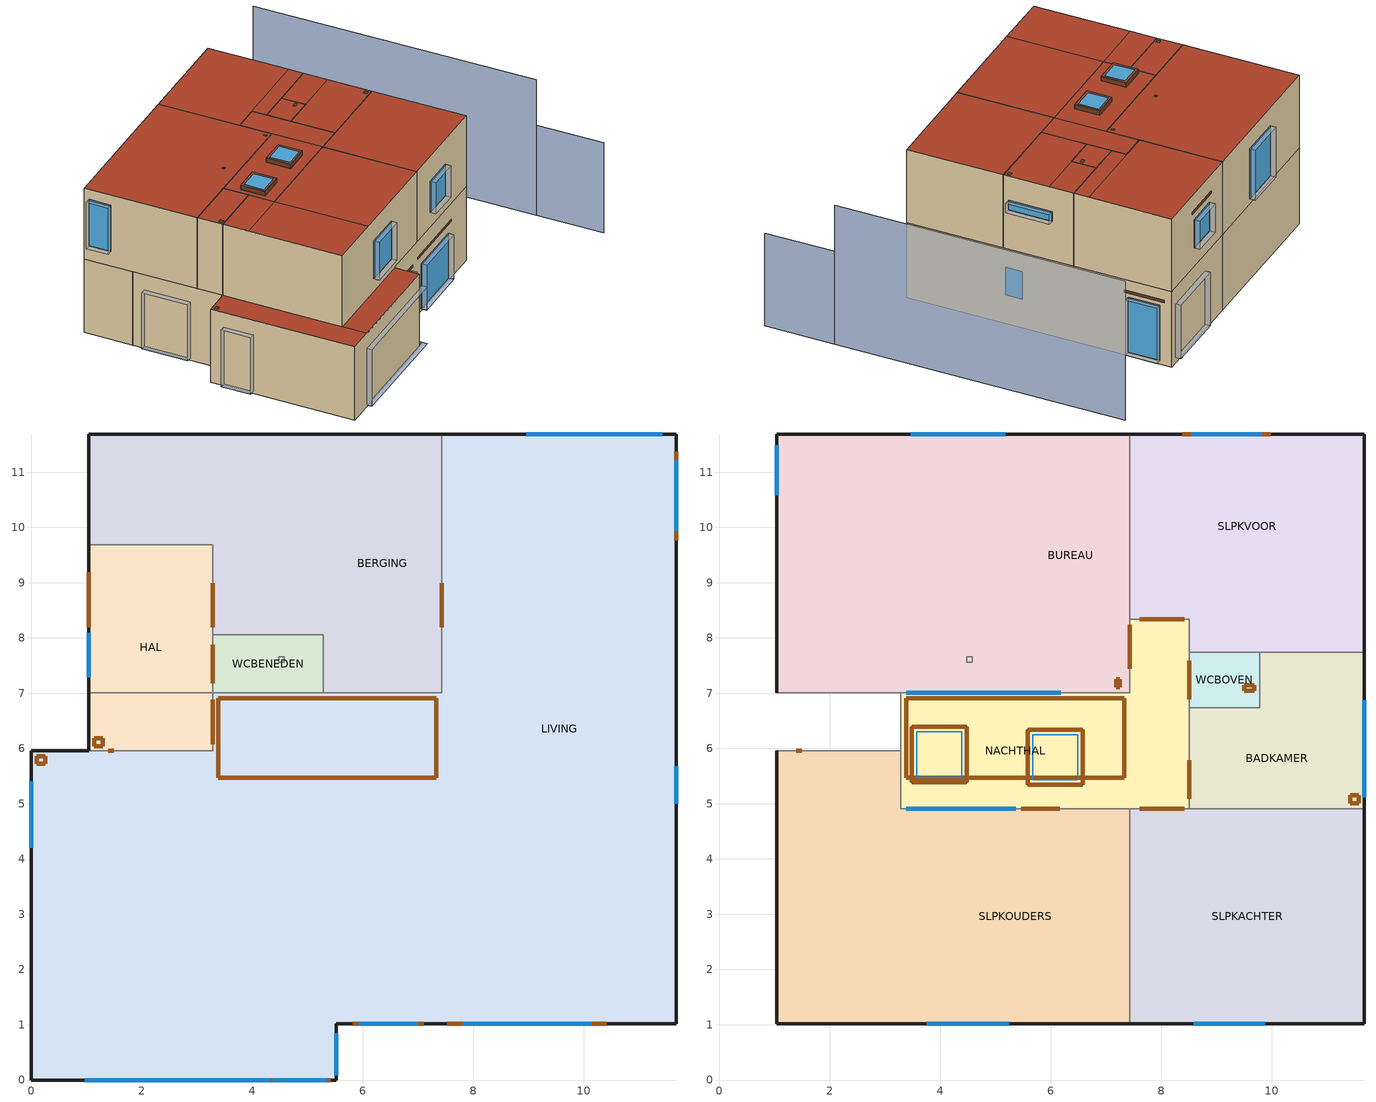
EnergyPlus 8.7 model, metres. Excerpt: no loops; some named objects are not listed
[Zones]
BERGING
 floor ground (GF): 5.28,9.69 5.28,8.06 3.28,8.06 3.28,9.69 z0; 5.28,11.69 5.28,9.69 1.04,9.69 1.04,11.69 z0; 7.43,11.69 7.43,7.01 5.28,7.01 5.28,11.69 z0
 wall outside (houten_voorgevel): 1.04,11.69 1.04,9.69 z0:3.25
 wall othersideconditionsmodel (houten_voorgevel): 7.43,11.69 1.04,11.69 z0:3.25
 wall to HAL (IW): 1.04,9.69 3.28,9.69 3.28,8.06 z0:3.25
 wall to WCBENEDEN (IW): 3.28,8.06 5.28,8.06 5.28,7.01 z0:3.25
 wall to LIVING (IW): 5.28,7.01 7.43,7.01 7.43,11.69 z0:3.25
 door inside (DR): 3.28,8.99 3.28,8.19 / 7.43,8.19 7.43,8.99 z0.05:2.17
HAL
 floor ground (GF): 3.28,9.69 3.28,5.96 1.04,5.96 1.04,9.69 z0
 wall outside (Crepigevel): 1.04,7.01 1.04,5.96 z3.25:6.4
 wall othersideconditionsmodel (houten_voorgevel): 1.04,9.69 1.04,5.96 z0:3.25
 wall to WCBENEDEN (IW): 3.28,7.01 3.28,8.06 z0:3.25
 wall to LIVING (IW): 1.04,5.96 3.28,5.96 3.28,7.01 z0:3.25
 wall to BUREAU (IW): 3.28,7.01 1.04,7.01 z3.25:6.4
 wall to NACHTHAL (IW): 3.28,5.96 3.28,7.01 z3.25:6.4
 wall to SLPKOUDERS (IW): 1.04,5.96 3.28,5.96 z3.25:6.4
 window inside (Cylite Dubbel): 1.04,8.09 1.04,7.29 z0.1:2.38
 door inside (DR): 3.28,7.18 3.28,7.88 / 3.28,6.08 3.28,6.88 z0.05:2.17; 1.04,9.19 1.04,8.19 z0.1:2.6; 1.39,5.96 1.49,5.96 z5.84:5.94
 door (plat_dak_bestaand): 1.14,6.18 1.14,6.04 1.29,6.04 1.29,6.18 z6.4
 roof outside (plat_dak_bestaand): 1.04,7.01 1.04,5.96 3.28,5.96 3.28,7.01 z6.4
WCBENEDEN
 floor ground (GF): 5.28,8.06 5.28,7.01 3.28,7.01 3.28,8.06 z0
 wall to LIVING (IW): 3.28,7.01 5.28,7.01 z0:3.25
 wall to BUREAU (IW): 4.48,7.56 4.58,7.56 4.58,7.66 4.48,7.66 4.48,7.56 z3.25:6.4
 roof outside (plat_dak_bestaand): 4.48,7.66 4.48,7.56 4.58,7.56 4.58,7.66 z6.4
LIVING
 floor ground (GF): 3.28,5.96 3.28,0 0,0 0,5.96 z0; 5.52,1.02 5.52,0 3.28,0 3.28,1.02 z0; 7.43,7.01 7.43,1.02 3.28,1.02 3.28,7.01 z0; 11.67,11.69 11.67,1.02 7.43,1.02 7.43,11.69 z0
 wall outside (Crepigevel): 5.52,1.02 11.67,1.02 11.67,11.69 z0:3.25
 wall othersideconditionsmodel (houten_uitbreiding): 1.04,5.96 0,5.96 0,0 5.52,0 5.52,1.02 z0:3.25
 wall othersideconditionsmodel (houten_voorgevel): 11.67,11.69 7.43,11.69 z0:3.25
 window (Cylite Dubbel): 11.67,9.94 11.67,11.21 z0.16:2.54; 11.67,5 11.67,5.68 z1.26:2.44; 7.81,1.02 10.13,1.02 z0.1:2.09; 5.93,1.02 6.99,1.02 z1.13:2.25
 window inside (Cylite Dubbel): 11.41,11.69 8.96,11.69 z0.28:2.58; 5.52,0.09 5.52,0.85 / 0,5.41 0,4.2 z0.1:2.61; 0.97,0 4.32,0 z0.1:2.56; 4.37,0 5.35,0 z0.1:1.98; 4.37,0 5.35,0 z2.23:2.5
 door inside (houten_uitbreiding): 4.47,0 5.42,0 / 3.47,0 4.42,0 z2.9:3
 door (Crepigevel): 5.82,1.02 7.1,1.02 z2.35:2.45; 7.53,1.02 10.41,1.02 z2.45:2.55; 11.67,9.77 11.67,11.37 z2.7:2.8
 door inside (DR): 3.38,6.91 3.38,5.47 7.33,5.47 7.33,6.91 z3.25
 door (plat_dak_nieuw_uitbreiding): 0.1,5.86 0.1,5.72 0.25,5.72 0.25,5.86 z3.25
 roof outside (plat_dak_nieuw_uitbreiding): 0,5.96 0,0 1.04,0 1.04,5.96 z3.25; 1.04,1.02 1.04,0 5.52,0 5.52,1.02 z3.25
BUREAU
 floor to HAL (IF): 3.28,9.69 3.28,7.01 1.04,7.01 1.04,9.69 z3.25
 floor to BERGING (IF): 5.28,11.69 5.28,9.69 1.04,9.69 1.04,11.69 z3.25; 5.28,9.69 5.28,8.06 3.28,8.06 3.28,9.69 z3.25; 7.43,11.69 7.43,7.29 5.28,7.29 5.28,11.69 z3.25; 7.43,7.29 7.43,7.01 5.28,7.01 5.28,7.29 z3.25
 floor to WCBENEDEN (IF): 5.28,8.06 5.28,7.01 3.68,7.01 3.68,8.06 z3.25; 3.68,8.06 3.68,7.01 3.28,7.01 3.28,8.06 z3.25
 wall outside (Crepigevel): 7.43,11.69 1.04,11.69 1.04,7.01 z3.25:6.4
 wall to NACHTHAL (IW): 3.28,7.01 7.43,7.01 7.43,8.34 z3.25:6.4
 wall to SLPKVOOR (IW): 7.43,8.34 7.43,11.69 z3.25:6.4
 window (Cylite Dubbel): 1.04,11.48 1.04,10.59 z3.9:5.96; 5.17,11.69 3.46,11.69 z3.48:5.63
 window inside (GLA): 3.38,7.01 6.18,7.01 z3.3:5.42
 door inside (DR): 7.43,7.44 7.43,8.24 z3.3:5.42
 door (plat_dak_bestaand): 7.18,7.25 7.18,7.11 7.25,7.11 7.25,7.25 z6.4
 roof outside (plat_dak_bestaand): 1.04,11.69 1.04,7.01 7.43,7.01 7.43,11.69 z6.4
SLPKVOOR
 floor to LIVING (IF): 11.67,8.34 11.67,7.74 8.5,7.74 8.5,8.34 z3.25; 11.67,11.69 11.67,8.34 7.43,8.34 7.43,11.69 z3.25
 wall outside (Crepigevel): 11.67,7.74 11.67,11.69 7.43,11.69 z3.25:6.4
 wall to BADKAMER (IW): 9.78,7.74 11.67,7.74 z3.25:6.4
 wall to WCBOVEN (IW): 8.5,7.74 9.78,7.74 z3.25:6.4
 wall to NACHTHAL (IW): 7.43,8.34 8.5,8.34 8.5,7.74 z3.25:6.4
 window (Cylite Dubbel): 9.82,11.69 8.54,11.69 z4.07:5.29
 door inside (DR): 7.61,8.34 8.41,8.34 z3.3:5.42
 door (Crepigevel): 9.98,11.69 8.38,11.69 z5.6:5.7
 roof outside (plat_dak_nieuw): 8.5,8.34 8.5,7.74 11.67,7.74 11.67,8.34 z6.4
 roof outside (plat_dak_bestaand): 7.43,11.69 7.43,8.34 11.67,8.34 11.67,11.69 z6.4
NACHTHAL
 floor to LIVING (IF): 7.43,7.01 7.43,4.91 3.28,4.91 3.28,7.01 z3.25; 8.5,8.34 8.5,4.91 7.43,4.91 7.43,8.34 z3.25
 wall outside (plat_dak_nieuw): 4.48,6.39 3.48,6.39 3.48,5.39 4.48,5.39 4.48,6.39 / 5.58,5.34 6.58,5.34 6.58,6.34 5.58,6.34 5.58,5.34 z6.4:6.6
 wall to SLPKOUDERS (IW): 3.28,5.96 3.28,4.91 7.43,4.91 z3.25:6.4
 wall to WCBOVEN (IW): 8.5,6.74 8.5,7.74 z3.25:6.4
 wall to BADKAMER (IW): 8.5,4.91 8.5,6.74 z3.25:6.4
 wall to SLPKACHTER (IW): 7.43,4.91 8.5,4.91 z3.25:6.4
 window inside (GLA): 3.38,4.91 5.36,4.91 z3.3:5.42
 door inside (DR): 5.46,4.91 6.16,4.91 / 8.5,6.89 8.5,7.59 / 8.5,5.09 8.5,5.79 / 7.61,4.91 8.41,4.91 z3.3:5.42
 door (plat_dak_nieuw): 5.59,5.34 6.57,5.34 / 6.58,5.35 6.58,6.33 / 5.58,6.33 5.58,5.35 / 6.57,6.34 5.59,6.34 / 4.48,5.4 4.48,6.38 / 3.49,5.39 4.47,5.39 / 4.47,6.39 3.49,6.39 / 3.48,6.38 3.48,5.4 z6.41:6.59
 roof outside (plat_dak_bestaand): 3.28,7.01 3.28,4.91 7.43,4.91 7.43,7.01 z6.4; 7.43,8.34 7.43,4.91 8.5,4.91 8.5,8.34 z6.4
 roof outside (plat_dak_nieuw): 3.48,6.39 3.48,5.39 4.48,5.39 4.48,6.39 z6.6; 5.58,6.34 5.58,5.34 6.58,5.34 6.58,6.34 z6.6
 skylight (velux_platdakvenster): 5.67,6.25 5.67,5.43 6.49,5.43 6.49,6.25 z6.6; 3.57,6.3 3.57,5.48 4.39,5.48 4.39,6.3 z6.6
WCBOVEN
 floor to LIVING (IF): 9.78,7.74 9.78,6.74 8.5,6.74 8.5,7.74 z3.25
 wall to BADKAMER (IW): 8.5,6.74 9.78,6.74 9.78,7.74 z3.25:6.4
 door (plat_dak_nieuw): 9.5,7.14 9.5,7.04 9.68,7.04 9.68,7.14 z6.4
 roof outside (plat_dak_nieuw): 8.5,7.74 8.5,6.74 9.78,6.74 9.78,7.74 z6.4
BADKAMER
 floor to LIVING (IF): 11.67,7.74 11.67,6.74 9.78,6.74 9.78,7.74 z3.25; 11.67,6.74 11.67,4.91 8.5,4.91 8.5,6.74 z3.25
 wall outside (Crepigevel): 11.67,4.91 11.67,7.74 z3.25:6.4
 wall to SLPKACHTER (IW): 8.5,4.91 11.67,4.91 z3.25:6.4
 window (Cylite Dubbel): 11.67,5.12 11.67,6.87 z4.96:5.37
 door (plat_dak_nieuw): 11.42,5.15 11.42,5.01 11.57,5.01 11.57,5.15 z6.4
 roof outside (plat_dak_nieuw): 8.5,6.74 8.5,4.91 11.67,4.91 11.67,6.74 z6.4; 9.78,7.74 9.78,6.74 11.67,6.74 11.67,7.74 z6.4
SLPKOUDERS
 floor to LIVING (IF): 7.43,4.91 7.43,1.02 3.28,1.02 3.28,4.91 z3.25; 3.28,5.96 3.28,1.02 1.04,1.02 1.04,5.96 z3.25
 wall outside (Crepigevel): 1.04,5.96 1.04,1.02 7.43,1.02 z3.25:6.4
 wall to SLPKACHTER (IW): 7.43,4.91 7.43,1.02 z3.25:6.4
 window (Cylite Dubbel): 3.75,1.02 5.24,1.02 z3.8:5.48
 roof outside (plat_dak_nieuw): 1.04,5.96 1.04,4.91 3.28,4.91 3.28,5.96 z6.4; 1.04,4.91 1.04,1.02 3.28,1.02 3.28,4.91 z6.4; 3.28,4.91 3.28,1.02 7.43,1.02 7.43,4.91 z6.4
SLPKACHTER
 floor to LIVING (IF): 11.67,4.91 11.67,1.02 7.43,1.02 7.43,4.91 z3.25
 wall outside (Crepigevel): 7.43,1.02 11.67,1.02 11.67,4.91 z3.25:6.4
 window (Cylite Dubbel): 8.59,1.02 9.87,1.02 z3.91:5.29
 roof outside (plat_dak_nieuw): 7.43,4.91 7.43,1.02 11.67,1.02 11.67,4.91 z6.4
shading: 11.9,9.94 11.67,9.94 / 11.67,11.21 11.9,11.21 z0.16:2.54; 11.67,5.68 11.9,5.68 / 11.9,5 11.67,5 z1.26:2.44; 11.9,5.12 11.67,5.12 / 11.67,6.87 11.9,6.87 z4.96:5.37; 7.81,0.79 7.81,1.02 / 10.13,1.02 10.13,0.79 z0.1:2.09; 8.59,0.79 8.59,1.02 / 9.87,1.02 9.87,0.79 z3.91:5.29; 5.93,0.79 5.93,1.02 / 6.99,1.02 6.99,0.79 z1.13:2.25; 0.97,-0.23 0.97,0 / 5.52,0.85 5.75,0.85 / -0.23,5.41 0,5.41 / 0,4.2 -0.23,4.2 z0.1:2.61; 3.75,0.79 3.75,1.02 / 5.24,1.02 5.24,0.79 z3.8:5.48; 0.81,9.19 1.04,9.19 / 1.04,7.29 0.81,7.29 z0.1:2.6; 0.81,11.48 1.04,11.48 / 1.04,10.59 0.81,10.59 z3.9:5.96; 5.17,11.92 5.17,11.69 / 3.46,11.69 3.46,11.92 z3.48:5.63; 9.82,11.92 9.82,11.69 / 8.54,11.69 8.54,11.92 z4.07:5.29; 11.41,11.92 11.41,11.69 / 8.96,11.69 8.96,11.92 z0.28:2.58; 15.57,11.69 15.57,0 z0:6; 15.57,0 15.57,-2.8 z0:4; 11.9,11.21 11.9,9.94 11.67,9.94 11.67,11.21 z2.54; 11.67,11.21 11.67,9.94 11.9,9.94 11.9,11.21 z0.16; 11.9,5.68 11.9,5 11.67,5 11.67,5.68 z2.44; 11.67,5.68 11.67,5 11.9,5 11.9,5.68 z1.26; 11.67,6.87 11.67,5.12 11.9,5.12 11.9,6.87 z4.96; 11.9,6.87 11.9,5.12 11.67,5.12 11.67,6.87 z5.37; 10.13,1.02 10.13,0.79 7.81,0.79 7.81,1.02 z2.09; 7.81,1.02 7.81,0.79 10.13,0.79 10.13,1.02 z0.1; 9.87,1.02 9.87,0.79 8.59,0.79 8.59,1.02 z5.29; 8.59,1.02 8.59,0.79 9.87,0.79 9.87,1.02 z3.91; 6.99,1.02 6.99,0.79 5.93,0.79 5.93,1.02 z2.25; 5.93,1.02 5.93,0.79 6.99,0.79 6.99,1.02 z1.13; 5.75,0 5.75,-0.23 0.97,-0.23 0.97,0 z2.61; 5.52,0.85 5.52,0 5.75,0 5.75,0.85 z0.1; 5.24,1.02 5.24,0.79 3.75,0.79 3.75,1.02 z5.48; 3.75,1.02 3.75,0.79 5.24,0.79 5.24,1.02 z3.8; 0,5.41 0,4.2 -0.23,4.2 -0.23,5.41 z2.61; -0.23,5.41 -0.23,4.2 0,4.2 0,5.41 z0.1; 0.81,9.19 0.81,7.29 1.04,7.29 1.04,9.19 z0.1; 1.04,9.19 1.04,7.29 0.81,7.29 0.81,9.19 z2.6; 1.04,11.48 1.04,10.59 0.81,10.59 0.81,11.48 z5.96; 0.81,11.48 0.81,10.59 1.04,10.59 1.04,11.48 z3.9; 5.17,11.92 5.17,11.69 3.46,11.69 3.46,11.92 z5.63; 3.46,11.92 3.46,11.69 5.17,11.69 5.17,11.92 z3.48; 9.82,11.92 9.82,11.69 8.54,11.69 8.54,11.92 z5.29; 8.54,11.92 8.54,11.69 9.82,11.69 9.82,11.92 z4.07; 11.41,11.92 11.41,11.69 8.96,11.69 8.96,11.92 z2.58; 8.96,11.92 8.96,11.69 11.41,11.69 11.41,11.92 z0.28; 5.75,0.85 5.75,0 5.52,0 5.52,0.85 z2.61; 0.97,0 0.97,-0.23 5.75,-0.23 5.75,0 z0.1
[Building]
Building: North Axis {deg}=40; Terrain=Suburbs; Loads Convergence Tolerance Value=0.001; Temperature Convergence Tolerance Value {deltaC}=0.005; Solar Distribution=FullExterior; Maximum Number of Warmup Days=365; Minimum Number of Warmup Days=30
[Site:GroundReflectance]
0.2, 0.2, 0.2, 0.2, 0.2, 0.2, 0.2, 0.2, 0.2, 0.2, 0.2, 0.2
[Site:Location]
LOCATION_Mechelen_-_BEL_Custom-064510_064510: Latitude {deg}=51.01; Longitude {deg}=4.49; Time Zone {hr}=1; Elevation {m}=58
[SizingPeriod:DesignDay] Day of Month=21; Humidity Condition Type=Wetbulb; Barometric Pressure {Pa}=99063; Rain Indicator=No; Snow Indicator=No; Daylight Saving Time Indicator=No; Solar Model Indicator=ASHRAEClearSky
Name | Month | Day Type | Maximum Dry-Bulb Temperature {C} | Daily Dry-Bulb Temperature Range {deltaC} | Wetbulb or DewPoint at Maximum Dry-Bulb {C} | Wind Speed {m/s} | Wind Direction {deg} | Sky Clearness
CHICAGO_IL_USA Annual Heating 99% Design Conditions DB | 1 | WinterDesignDay | -17.3 | 0 | -17.3 | 4.9 | 270 | 0
CHICAGO_IL_USA Annual Cooling 1% Design Conditions DB/MCWB | 7 | SummerDesignDay | 31.5 | 10.7 | 23 | 5.3 | 230 | 1
[Site:GroundTemperature:BuildingSurface]
8.7, 7.2, 6.5, 6.7, 7.8, 9.5, 11.3, 12.8, 13.5, 13.3, 12.2, 10.5
[Material]
Name | Roughness | Thickness {m} | Conductivity {W/m-K} | Density {kg/m3} | Specific Heat {J/kg-K} | Thermal Absorptance | Solar Absorptance | Visible Absorptance
PleisterBuiten | Smooth | 0.01 | 0.691831 | 1858.142 | 836.8 | 0.3 | 0.3 | 0.3
TOP32_200mm | MediumRough | 0.2 | 0.032 | 35 | 1210
BestaandBuitenmetselwerk_310mm | Rough | 0.31 | 1.136 | 1920 | 790
GipsBinnen_10mm | MediumSmooth | 0.01 | 0.52 | 800 | 1090 | 0.4 | 0.4 | 0.4
KoolthermK8_61mm | MediumSmooth | 0.061 | 0.02 | 35 | 1210 | 0.4 | 0.4 | 0.4
HoutEnRockwoolDelta_180mm | MediumRough | 0.18 | 0.049 | 100 | 1000
IsolatielaagMetKepers_100mm | MediumRough | 0.1 | 0.046 | 100 | 1000
Deltaplaat212HellendDak_100mm | MediumRough | 0.1 | 0.036 | 50 | 1210
RhinoxPlatdak_140mm | MediumRough | 0.14 | 0.043 | 35 | 1210 | 0.4 | 0.4 | 0.4
TauroxPlatdak_140mm | MediumRough | 0.14 | 0.04 | 35 | 1210
GewapendBetonBinnen_150mm | MediumRough | 0.15 | 1.7 | 2240 | 900
OSBBinnen_21mm | MediumRough | 0.021 | 0.13 | 650 | 800
VerlaagdPlafond_140mm | MediumRough | 0.014 | 0.2642 | 100 | 100
IsolatieVerlaagdPlafond_40mm | MediumRough | 0.04 | 0.0458 | 35 | 100
VerlaagdPlafond_180mm | MediumRough | 0.018 | 0.3529 | 100 | 100
VloerVolleGrond | MediumRough | 0.15 | 1.69 | 2200 | 1500
Metselwerk9 | MediumRough | 0.09 | 0.72 | 1920 | 835
Welfsels10 | MediumRough | 0.1 | 1.7 | 2240 | 900
Vloerisolatie | MediumRough | 0.2 | 0.023 | 35 | 1210
Schilderdeur | Smooth | 0.03 | 0.05 | 700 | 1000 | 0.9 | 0.7 | 0.7
[WindowMaterial:Glazing] Optical Data Type=SpectralAverage; Infrared Transmittance at Normal Incidence=0; Front Side Infrared Hemispherical Emissivity=0.84
Name | Thickness {m} | Solar Transmittance at Normal Incidence | Front Side Solar Reflectance at Normal Incidence | Back Side Solar Reflectance at Normal Incidence | Visible Transmittance at Normal Incidence | Front Side Visible Reflectance at Normal Incidence | Back Side Visible Reflectance at Normal Incidence | Back Side Infrared Hemispherical Emissivity | Conductivity {W/m-K} | Dirt Correction Factor for Solar and Visible Transmittance | Solar Diffusing | Young's modulus {Pa} | Poisson's ratio
TrialRunGlass | 0.004 | 0.437 | 0.075 | 0.075 | 0.898 | 0.081 | 0.081 | 0.84 | 0.9
CyliteBuitenGlasBlad | 0.0038 | 0.561 | 0.28 | 0.333 | 0.869 | 0.075 | 0.06 | 0.033 | 1 | 0.9 | No | 72000000000 | 0.22
CyliteBinnenGlasBlad | 0.0038 | 0.845 | 0.074 | 0.074 | 0.898 | 0.08 | 0.08 | 0.84 | 1 | 1 | No | 72000000000 | 0.22
[WindowMaterial:Gas] Gas Type=Argon
Name | Thickness {m}
Argon 15mm; SpouwRaamDubbel | 0.015
Argon | 0.014
[MaterialProperty:MoisturePenetrationDepth:Settings]
GipsBinnen_10mm: Water Vapor Diffusion Resistance Factor=6; Moisture Equation Coefficient a=0.0068; Moisture Equation Coefficient b=0.939; Moisture Equation Coefficient c=0.0202; Moisture Equation Coefficient d=12.2; Surface Layer Penetration Depth {m}=0.019; Deep Layer Penetration Depth {m}=0.073; Coating Layer Thickness {m}=0; Coating Layer Water Vapor Diffusion Resistance Factor=0
[Construction]
Cylite Dubbel: CyliteBuitenGlasBlad, Argon 15mm, CyliteBinnenGlasBlad
IW: GipsBinnen_10mm, Metselwerk9, GipsBinnen_10mm
GF: Vloerisolatie, VloerVolleGrond
IF: GipsBinnen_10mm, Welfsels10
GLA: TrialRunGlass
DR: Schilderdeur
Crepigevel: PleisterBuiten, TOP32_200mm, BestaandBuitenmetselwerk_310mm, GipsBinnen_10mm
houten_voorgevel: KoolthermK8_61mm, HoutEnRockwoolDelta_180mm, BestaandBuitenmetselwerk_310mm, GipsBinnen_10mm
houten_uitbreiding: IsolatielaagMetKepers_100mm, OSBBinnen_21mm, Deltaplaat212HellendDak_100mm, OSBBinnen_21mm, IsolatielaagMetKepers_100mm, GipsBinnen_10mm
plat_dak_bestaand: RhinoxPlatdak_140mm, TauroxPlatdak_140mm, GewapendBetonBinnen_150mm, GipsBinnen_10mm
plat_dak_nieuw: RhinoxPlatdak_140mm, TauroxPlatdak_140mm, OSBBinnen_21mm, VerlaagdPlafond_140mm, IsolatieVerlaagdPlafond_40mm, GipsBinnen_10mm
plat_dak_nieuw_uitbreiding: RhinoxPlatdak_140mm, TauroxPlatdak_140mm, OSBBinnen_21mm, VerlaagdPlafond_180mm, GipsBinnen_10mm
velux_platdakvenster: CyliteBuitenGlasBlad, SpouwRaamDubbel, CyliteBinnenGlasBlad
Cylite Dubbel Drapes: OUTSIDEDRAPES, CyliteBuitenGlasBlad, Argon 15mm, CyliteBinnenGlasBlad
[WindowMaterial:Shade]
OUTSIDEDRAPES: Solar Transmittance=0.1; Solar Reflectance=0.8; Visible Transmittance=0.1; Visible Reflectance=0.8; Infrared Hemispherical Emissivity=0.9; Infrared Transmittance=0; Thickness {m}=0.005; Conductivity {W/m-K}=0.1; Shade to Glass Distance {m}=0.05; Top Opening Multiplier=0.5; Bottom Opening Multiplier=0.5; Left-Side Opening Multiplier=0.5; Right-Side Opening Multiplier=0.5; Airflow Permeability=0
[WindowProperty:ShadingControl]
ShadingControl: ExteriorShade, Cylite Dubbel Drapes, OnIfHighOutdoorAirTempAndHighSolarOnWindow, 24, NO, NO, 150
[Zone]
BERGING; HAL; WCBENEDEN; LIVING; BUREAU; SLPKVOOR; NACHTHAL; WCBOVEN; BADKAMER; SLPKOUDERS; SLPKACHTER: 0, 0, 0, 1, autocalculate, autocalculate, autocalculate, Yes
[DesignSpecification:OutdoorAir]
ZoneMinOARequirements: Outdoor Air Method=Sum; Outdoor Air Flow per Person {m3/s-person}=0.00472; Outdoor Air Flow per Zone Floor Area {m3/s-m2}=0.000508; Outdoor Air Schedule=Min OARequirements Sched
[Sizing:Zone] Zone Cooling Design Supply Air Temperature Input Method=SupplyAirTemperature; Zone Cooling Design Supply Air Temperature {C}=15; Zone Heating Design Supply Air Temperature Input Method=SupplyAirTemperature; Zone Heating Design Supply Air Temperature {C}=50; Zone Cooling Design Supply Air Humidity Ratio {kgWater/kgDryAir}=0.0085; Zone Heating Design Supply Air Humidity Ratio {kgWater/kgDryAir}=0.008; Design Specification Outdoor Air Object=ZoneMinOARequirements; Cooling Design Air Flow Method=DesignDay; Heating Design Air Flow Method=DesignDay
BERGING; HAL; WCBENEDEN; NACHTHAL; WCBOVEN; BADKAMER
[ZoneControl:Thermostat] Control Type Schedule=Zone Control Type Sched; Control 1=Setpoints
Name | Zone or ZoneList
BERGING Thermostat | BERGING
WCBENEDEN Thermostat | WCBENEDEN
WCBOVEN Thermostat | WCBOVEN
BADKAMER Thermostat | BADKAMER
[ThermostatSetpoint:SingleHeating]
Setpoints: Setpoint Temperature Schedule=Heating Setpoints
[ZoneHVAC:Baseboard:Convective:Electric] Availability Schedule=BaseboardAvailSched; Heating Design Capacity Method=HeatingDesignCapacity; Heating Design Capacity {W}=autosize; Fraction of Autosized Heating Design Capacity=1; Efficiency=1
BERGINGConvector; WCBENEDENConvector; WCBOVENConvector; BADKAMERConvector
[Zone equipment]
BADKAMER: BADKAMERConvector, BADKAMEREXHAUST
WCBENEDEN: WCBENEDENConvector, WCBENEDENEXHAUST
WCBOVEN: WCBOVENConvector, WCBOVENEXHAUST
BERGING: BERGINGConvector, BERGINGEXHAUST
[Fan:ZoneExhaust] Availability Schedule=ExhaustFanAvailabilitySched; Fan Total Efficiency=0.6; Pressure Rise {Pa}=100; Maximum Flow Rate {m3/s}=0.125; System Availability Manager Coupling Mode=Decoupled
Name | Flow Fraction Schedule
BADKAMEREXHAUST | BADKAMEREXHAUSTFANFRACTION
LIVINGEXHAUST | LIVINGEXHAUSTFANFRACTION
BUREAUEXHAUST | BUREAUEXHAUSTFANFRACTION
WCBOVENEXHAUST | WCBOVENEXHAUSTFANFRACTION
BERGINGEXHAUST | BERGINGEXHAUSTFANFRACTION
WCBENEDENEXHAUST | WCBENEDENEXHAUSTFANFRACTION
SLPKVOOREXHAUST | SLPKVOOREXHAUSTFANFRACTION
SLPKACHTEREXHAUST | SLPKACHTEREXHAUSTFANFRACTION
SLPKOUDERSEXHAUST | SLPKOUDERSEXHAUSTFANFRACTION
[EnergyManagementSystem:Sensor]
Name | Output:Variable or Output:Meter Index Key | Output:Variable or Output:Meter | Output:Variable or Output:Meter Nam
Tout | Environment | Site Outdoor Air Drybulb Temperature
Texh | MainInletNode | AFN Node Temperature
CO2out | OutdoorCO2Schedule | Schedule Value
WindSpeed | Environment | Site Wind Speed
WindDirection | Environment | Site Wind Direction
Rain | Environment | Site Rain Status
Dewpoint | Environment | Site Outdoor Air Dewpoint Temperature
Enthalpy | Environment | Site Outdoor Air Enthalpy
FanAndCoilAvailSchedSensor | FanAndCoilAvailSched | Schedule Value
WindowAvailabilitySensor | WindowAvailabilitySched | Schedule Value
SupplyFanVolumeFlowRate | OAIntake | AFN Linkage Node 1 to Node 2 Volume Flow Rate
ExtractFanVolumeFlowRate | OARelief | AFN Linkage Node 1 to Node 2 Volume Flow Rate
LIVINGEFF | LIVINGEXHAUSTFANFRACTION | Schedule Value
BERGINGEFF | BERGINGEXHAUSTFANFRACTION | Schedule Value
BUREAUEFF | BUREAUEXHAUSTFANFRACTION | Schedule Value
BADKAMEREFF | BADKAMEREXHAUSTFANFRACTION | Schedule Value
WCBOVENEFF | WCBOVENEXHAUSTFANFRACTION | Schedule Value
WCBENEDENEFF | WCBENEDENEXHAUSTFANFRACTION | Schedule Value
SLPKVOOREFF | SLPKVOOREXHAUSTFANFRACTION | Schedule Value
SLPKACHTEREFF | SLPKACHTEREXHAUSTFANFRACTION | Schedule Value
SLPKOUDERSEFF | SLPKOUDERSEXHAUSTFANFRACTION | Schedule Value
LIVINGSFF; MinimumOASchLIVINGSENSOR | MinimumOASchLIVING | Schedule Value
BUREAUSFF; MinimumOASchBUREAUSENSOR | MinimumOASchBUREAU | Schedule Value
SLPKVOORSFF; MinimumOASchSLPKVOORSENSOR | MinimumOASchSLPKVOOR | Schedule Value
SLPKACHTERSFF; MinimumOASchSLPKACHTERSENSOR | MinimumOASchSLPKACHTER | Schedule Value
SLPKOUDERSSFF; MinimumOASchSLPKOUDERSSENSOR | MinimumOASchSLPKOUDERS | Schedule Value
RHBADKAMER | BADKAMER | Zone Air Relative Humidity
CO2BERGING | BERGING |  | AFN Node CO2 Concentration
CO2BADKAMER | BADKAMER | AFN Node CO2 Concentration
PeoplePresenceBERGING | MyPeopleSchedule-BERGING | Schedule Value
PeoplePresenceLIVING | MyPeopleSchedule-LIVING | Schedule Value
PeoplePresenceBADKAMER | MyPeopleSchedule-BADKAMER | Schedule Value
PeoplePresenceSLPKVOOR | MyPeopleSchedule-SLPKVOOR | Schedule Value
PeoplePresenceSLPKACHTER | MyPeopleSchedule-SLPKACHTER | Schedule Value
PeoplePresenceSLPKOUDERS | MyPeopleSchedule-SLPKOUDERS | Schedule Value
ExhaustFractionSensor | ExhaustFraction | Schedule Value
BADKAMERVFRSENSOR | EMS | BADKAMERVolFR
LIVINGVFRSENSOR | EMS | LIVINGVolFR
BERGINGVFRSENSOR | EMS | BERGINGVolFR
WCBENEDENVFRSENSOR | EMS | WCBENEDENVolFR
WCBOVENVFRSENSOR | EMS | WCBOVENVolFR
BUREAUVFRSENSOR | EMS | BUREAUVolFR
SUPPLYSENSOR | EMS | SUPPLYVolFR
BERGINGReturnHydDiamSensor | BERGINGReturnHydDiam | Schedule Value
BERGINGReturnCrossSecAreaSensor | BERGINGReturnCrossSecArea | Schedule Value
BERGINGRCLMFR | BERGINGRCL | AFN Linkage Node 1 to Node 2 Mass Flow Rate
BERGINGRCLVFR | BERGINGRCL | AFN Linkage Node 1 to Node 2 Volume Flow Rate
BERGINGRCLDP | BERGINGRCL | AFN Linkage Node 1 to Node 2 Pressure Difference
WCBENEDENReturnHydDiamSensor | WCBENEDENReturnHydDiam | Schedule Value
WCBENEDENReturnCrossSecAreaSensor | WCBENEDENReturnCrossSecArea | Schedule Value
WCBENEDENRCLMFR | WCBENEDENRCL | AFN Linkage Node 1 to Node 2 Mass Flow Rate
WCBENEDENRCLVFR | WCBENEDENRCL | AFN Linkage Node 1 to Node 2 Volume Flow Rate
WCBENEDENRCLDP | WCBENEDENRCL | AFN Linkage Node 1 to Node 2 Pressure Difference
LIVINGReturnHydDiamSensor | LIVINGReturnHydDiam | Schedule Value
LIVINGReturnCrossSecAreaSensor | LIVINGReturnCrossSecArea | Schedule Value
LIVINGRCLMFR | LIVINGRCL | AFN Linkage Node 1 to Node 2 Mass Flow Rate
LIVINGRCLVFR | LIVINGRCL | AFN Linkage Node 1 to Node 2 Volume Flow Rate
LIVINGRCLDP | LIVINGRCL | AFN Linkage Node 1 to Node 2 Pressure Difference
BUREAUReturnHydDiamSensor | BUREAUReturnHydDiam | Schedule Value
BUREAUReturnCrossSecAreaSensor | BUREAUReturnCrossSecArea | Schedule Value
BUREAURCLMFR | BUREAURCL | AFN Linkage Node 1 to Node 2 Mass Flow Rate
BUREAURCLVFR | BUREAURCL | AFN Linkage Node 1 to Node 2 Volume Flow Rate
BUREAURCLDP | BUREAURCL | AFN Linkage Node 1 to Node 2 Pressure Difference
WCBOVENReturnHydDiamSensor | WCBOVENReturnHydDiam | Schedule Value
WCBOVENReturnCrossSecAreaSensor | WCBOVENReturnCrossSecArea | Schedule Value
WCBOVENRCLMFR | WCBOVENRCL | AFN Linkage Node 1 to Node 2 Mass Flow Rate
WCBOVENRCLVFR | WCBOVENRCL | AFN Linkage Node 1 to Node 2 Volume Flow Rate
WCBOVENRCLDP | WCBOVENRCL | AFN Linkage Node 1 to Node 2 Pressure Difference
BADKAMERReturnHydDiamSensor | BADKAMERReturnHydDiam | Schedule Value
BADKAMERReturnCrossSecAreaSensor | BADKAMERReturnCrossSecArea | Schedule Value
BADKAMERRCLMFR | BADKAMERRCL | AFN Linkage Node 1 to Node 2 Mass Flow Rate
BADKAMERRCLVFR | BADKAMERRCL | AFN Linkage Node 1 to Node 2 Volume Flow Rate
BADKAMERRCLDP | BADKAMERRCL | AFN Linkage Node 1 to Node 2 Pressure Difference
[EnergyManagementSystem:Actuator]
ExhaustFraction: ExhaustFraction; Schedule:Constant; Schedule Value
CO2Setpoint: CO2Setpoint; Schedule:Constant; Schedule Value
MinimumOASchLIVING: MinimumOASchLIVING; Schedule:Constant; Schedule Value
MinimumOASchBUREAU: MinimumOASchBUREAU; Schedule:Constant; Schedule Value
MinimumOASchSLPKACHTER: MinimumOASchSLPKACHTER; Schedule:Constant; Schedule Value
MinimumOASchSLPKVOOR: MinimumOASchSLPKVOOR; Schedule:Constant; Schedule Value
MinimumOASchSLPKOUDERS: MinimumOASchSLPKOUDERS; Schedule:Constant; Schedule Value
HexAvailSched: HexAvailSched; Schedule:Constant; Schedule Value
WindowAvailabilitySched: WindowAvailabilitySched; Schedule:Constant; Schedule Value
WindowAvailabilitySched0004: WindowAvailabilitySched0004; Schedule:Constant; Schedule Value
WindowAvailabilitySched0013: WindowAvailabilitySched0013; Schedule:Constant; Schedule Value
WindowAvailabilitySched0014: WindowAvailabilitySched0014; Schedule:Constant; Schedule Value
PEOPLE_HAL: PEOPLE_HAL; Schedule:Constant; Schedule Value
PEOPLE_BERGING: PEOPLE_BERGING; Schedule:Constant; Schedule Value
PEOPLE_WCBENEDEN: PEOPLE_WCBENEDEN; Schedule:Constant; Schedule Value
PEOPLE_LIVING: PEOPLE_LIVING; Schedule:Constant; Schedule Value
PEOPLE_NACHTHAL: PEOPLE_NACHTHAL; Schedule:Constant; Schedule Value
PEOPLE_WCBOVEN: PEOPLE_WCBOVEN; Schedule:Constant; Schedule Value
PEOPLE_BADKAMER: PEOPLE_BADKAMER; Schedule:Constant; Schedule Value
PEOPLE_SLPKOUDERS: PEOPLE_SLPKOUDERS; Schedule:Constant; Schedule Value
PEOPLE_SLPKVOOR: PEOPLE_SLPKVOOR; Schedule:Constant; Schedule Value
PEOPLE_SLPKACHTER: PEOPLE_SLPKACHTER; Schedule:Constant; Schedule Value
PEOPLE_BUREAU: PEOPLE_BUREAU; Schedule:Constant; Schedule Value
CHILDRENPRESENT_ACTUATOR: MyChildrenPresentSchedule; Schedule:Constant; Schedule Value
BaseboardAvailSched: BaseboardAvailSched; Schedule:Constant; Schedule Value
FanAndCoilAvailSched: FanAndCoilAvailSched; Schedule:Constant; Schedule Value
ExhaustFanAvailabilitySched: ExhaustFanAvailabilitySched; Schedule:Constant; Schedule Value
WCBOVENEXHAUSTFANFRACTION: WCBOVENEXHAUSTFANFRACTION; Schedule:Constant; Schedule Value
LIVINGEXHAUSTFANFRACTION: LIVINGEXHAUSTFANFRACTION; Schedule:Constant; Schedule Value
BERGINGEXHAUSTFANFRACTION: BERGINGEXHAUSTFANFRACTION; Schedule:Constant; Schedule Value
BADKAMEREXHAUSTFANFRACTION: BADKAMEREXHAUSTFANFRACTION; Schedule:Constant; Schedule Value
BUREAUEXHAUSTFANFRACTION: BUREAUEXHAUSTFANFRACTION; Schedule:Constant; Schedule Value
WCBENEDENEXHAUSTFANFRACTION: WCBENEDENEXHAUSTFANFRACTION; Schedule:Constant; Schedule Value
SLPKVOOREXHAUSTFANFRACTION: SLPKVOOREXHAUSTFANFRACTION; Schedule:Constant; Schedule Value
SLPKACHTEREXHAUSTFANFRACTION: SLPKACHTEREXHAUSTFANFRACTION; Schedule:Constant; Schedule Value
SLPKOUDERSEXHAUSTFANFRACTION: SLPKOUDERSEXHAUSTFANFRACTION; Schedule:Constant; Schedule Value
WCBENEDENReturnHydDiam: WCBENEDENReturnHydDiam; Schedule:Constant; Schedule Value
WCBENEDENReturnCrossSecArea: WCBENEDENReturnCrossSecArea; Schedule:Constant; Schedule Value
BERGINGReturnHydDiam: BERGINGReturnHydDiam; Schedule:Constant; Schedule Value
BERGINGReturnCrossSecArea: BERGINGReturnCrossSecArea; Schedule:Constant; Schedule Value
LIVINGReturnHydDiam: LIVINGReturnHydDiam; Schedule:Constant; Schedule Value
LIVINGReturnCrossSecArea: LIVINGReturnCrossSecArea; Schedule:Constant; Schedule Value
BUREAUReturnHydDiam: BUREAUReturnHydDiam; Schedule:Constant; Schedule Value
BUREAUReturnCrossSecArea: BUREAUReturnCrossSecArea; Schedule:Constant; Schedule Value
WCBOVENReturnHydDiam: WCBOVENReturnHydDiam; Schedule:Constant; Schedule Value
WCBOVENReturnCrossSecArea: WCBOVENReturnCrossSecArea; Schedule:Constant; Schedule Value
BADKAMERReturnHydDiam: BADKAMERReturnHydDiam; Schedule:Constant; Schedule Value
BADKAMERReturnCrossSecArea: BADKAMERReturnCrossSecArea; Schedule:Constant; Schedule Value
SLPKVOORReturnHydDiam: SLPKVOORReturnHydDiam; Schedule:Constant; Schedule Value
SLPKVOORReturnCrossSecArea: SLPKVOORReturnCrossSecArea; Schedule:Constant; Schedule Value
SLPKACHTERReturnHydDiam: SLPKACHTERReturnHydDiam; Schedule:Constant; Schedule Value
SLPKACHTERReturnCrossSecArea: SLPKACHTERReturnCrossSecArea; Schedule:Constant; Schedule Value
SLPKOUDERSReturnHydDiam: SLPKOUDERSReturnHydDiam; Schedule:Constant; Schedule Value
SLPKOUDERSReturnCrossSecArea: SLPKOUDERSReturnCrossSecArea; Schedule:Constant; Schedule Value
OAWindSpeedActuator: Environment; Weather Data; Wind Speed
OAWindDirectionActuator: Environment; Weather Data; Wind Direction
WOF0004: LIVING-WINDOW.0004-AFN; Airflow Network Window/Door Opening; Venting Opening Factor
WOF0010: SLPKVOOR-WINDOW.0010-AFN; Airflow Network Window/Door Opening; Venting Opening Factor
EnergyManagementSystem:Actuator: WOF0012; SLPKACHTER-WINDOW.0012-AFN; Airflow Network Window/Door Opening; Venting Opening Factor
WOF0014: NACHTHAL-WINDOW.0014-4-AFN; Airflow Network Window/Door Opening; Venting Opening Factor
[EnergyManagementSystem:GlobalVariable]
GlobalAbsoluteHumidityLiving
GlobalAbsoluteHumidityBedroom
PWLiv
PWsLiv
PWBed
PWsBed
KeepVenting30GlobalVariable
KeepVenting1GlobalVariable
AverageWindSpeed10
AverageWindDirection10
GlobalSupplyFanPower
GlobalExtractFanPower
GlobalAuxiliaryPower
GlobalSupply
GlobalExtract
GlobalExhaust
[EnergyManagementSystem:OutputVariable]
AbsoluteHumidityLiving: GlobalAbsoluteHumidityLiving; Averaged; SystemTimestep; g/m3
PWLiving: PWLiv; Averaged; SystemTimestep; Pa
PWsLiving: PWsLiv; Averaged; SystemTimestep; hPa
PWBedroom: PWBed; Averaged; SystemTimestep; Pa
PWsBedroom: PWsBed; Averaged; SystemTimestep; hPa
AbsoluteHumidityBedroom: GlobalAbsoluteHumidityBedroom; Averaged; SystemTimestep; g/m3
KeepVenting30Variable: KeepVenting30GlobalVariable; Averaged; SystemTimestep
KeepVenting1Variable: KeepVenting1GlobalVariable; Averaged; SystemTimestep
AverageWindSpeed: AverageWindSpeed10; Averaged; SystemTimestep
AverageWindDirection: AverageWindDirection10; Averaged; SystemTimestep
SupplyFanPower: GlobalSupplyFanPower; Averaged; SystemTimestep
ExtractFanPower: GlobalExtractFanPower; Averaged; SystemTimestep
AuxiliaryPower: GlobalAuxiliaryPower; Averaged; SystemTimestep
Supply: GlobalSupply; Averaged; SystemTimestep
Extract: GlobalExtract; Averaged; SystemTimestep
Exhaust: GlobalExhaust; Averaged; SystemTimestep
DELTASUPPLY: DELTASUPPLYVFR; Averaged; SystemTimeStep
DCVFLAG: AFLAG; Averaged; SystemTimeStep
BADKAMERVolFR: BADKAMERVFR; Averaged; SystemTimeStep
LIVINGVolFR: LIVINGVFR; Averaged; SystemTimeStep
BERGINGVolFR: BERGINGVFR; Averaged; SystemTimeStep
WCBENEDENVolFR: WCBENEDENVFR; Averaged; SystemTimeStep
WCBOVENVolFR: WCBOVENVFR; Averaged; SystemTimeStep
BUREAUVolFR: BUREAUVFR; Averaged; SystemTimeStep
SUPPLYVolFR: SUPPLY; Averaged; SystemTimeStep
BERGINGFF: GlobalBERGINGFF; Averaged; SystemTimeStep
BERGINGDiam: TESTBERGINGRETURNHydDiam; Averaged; SystemTimeStep
BERGINGCrossSec: TESTBERGINGRETURNCrossSecArea; Averaged; SystemTimeStep
LIVINGDiam: TESTLIVINGRETURNHydDiam; Averaged; SystemTimeStep
LIVINGCrossSec: TESTLIVINGRETURNCrossSecArea; Averaged; SystemTimeStep
BUREAUDiam: TESTBUREAURETURNHydDiam; Averaged; SystemTimeStep
BUREAUCrossSec: TESTBUREAURETURNCrossSecArea; Averaged; SystemTimeStep
WCBENEDENFF: GlobalWCBENEDENFF; Averaged; SystemTimeStep
ESTIMATEDDP: GLOBESTDP; Averaged; SystemTimeStep
ESTIMATEDTELLER: GLOBESTDPTELLER; Averaged; SystemTimeStep
ESTIMATEDNOEMER: GLOBESTDPNOEMER; Averaged; SystemTimeStep
RHO: RHOBADKAMER; Averaged; SystemTimeStep
LIVINGFF: GlobalLIVINGFF; Averaged; SystemTimeStep
BUREAUFF: GlobalBUREAUFF; Averaged; SystemTimeStep
WCBOVENFF: GlobalWCBOVENFF; Averaged; SystemTimeStep
BADKAMERTELLER: GlobalBADKAMERTELLER; Averaged; SystemTimeStep
BADKAMERNOEMER: GlobalBADKAMERNOEMER; Averaged; SystemTimeStep
BADKAMERFF: GlobalBADKAMERFF; Averaged; SystemTimeStep
[EnergyManagementSystem:TrendVariable]
Name | EMS Variable | Number of Timesteps to be Logged
KeepVentingTrend | WindowAvailabilitySensor | 60
WindSpeedTrend | WindSpeed | 15
WindDirectionTrend | WindDirection | 15
LIVING_FlowFraction_TrendLog | LIVINGEFF | 2
BERGING_FlowFraction_TrendLog | BERGINGEFF | 2
BADKAMER_FlowFraction_TrendLog | BADKAMEREFF | 2
SLPKVOOR_FlowFraction_TrendLog | SLPKVOOREFF | 2
SLPKACHTER_FlowFraction_TrendLog | SLPKACHTEREFF | 2
SLPKOUDERS_FlowFraction_TrendLog | SLPKOUDERSEFF | 2
LIVINGSupply_FlowFraction_TrendLog | LIVINGSFF | 2
BUREAUSupply_FlowFraction_TrendLog | BUREAUSFF | 2
SLPKVOORSupply_FlowFraction_TrendLog | SLPKVOORSFF | 2
SLPKACHTERSupply_FlowFraction_TrendLog | SLPKACHTERSFF | 2
SLPKOUDERSSupply_FlowFraction_TrendLog | SLPKOUDERSSFF | 2
[AvailabilityManager:Scheduled]
VAV Sys 1 Avail: Schedule=FanAndCoilAvailSched
[SurfaceProperty:OtherSideConditionsModel]
Cavity: Type of Modeling=GapConvectionRadiation
[SurfaceProperty:ExteriorNaturalVentedCavity]
ExtVentCav: Cavity, 0.02, 0.9, 0.92, 0.05, 0.03, 0.97, MediumRough, 0.1, 0.5, BERGING-EXT-W-EW.0001, HAL-EXT-W-EW.0012, LIVING-EXT-W-EW.0032, LIVING-EXT-W-EW.0033, LIVING-EXT-W-EW.0034, LIVING-EXT-W-EW.0035, LIVING-EXT-W-EW.0038
[EnergyManagementSystem:ProgramCallingManager]
PCMStart: BeginTimestepBeforePredictor; ChangeDuctsDNew; CalculateCO2Setpoint; LogTrends; SetSchedulesDTIMETEST
PCMEND: AfterPredictorBeforeHVACManagers; ACDSturing; ControlHEXBypass
PCMBEFOREREPORTING: EndOfZoneTimestepBeforeZoneReporting; CalculateAuxiliaryEnergyUse; CalcAbsoluteHumidity
[EnergyManagementSystem:Program]
ChangeDuctsFriedl: SET SLPKVOORReturnHydDiam = 0.003; SET SLPKVOORReturnCrossSecArea = 0.000007; SET SLPKACHTERReturnHydDiam = 0.003; SET SLPKACHTERReturnCrossSecArea = 0.000007; SET SLPKOUDERSReturnHydDiam = 0.003; SET SLPKOUDERSReturnCrossSecArea = 0.000007; IF (CurrentTime > 7.00 && CurrentTime <= 22.00); SET BERGINGReturnHydDiam = 0.07; SET BERGINGReturnCrossSecArea = 0.003848; SET BUREAUReturnHydDiam = 0.07; SET BUREAUReturnCrossSecArea = 0.003848; SET WCBENEDENReturnHydDiam = 0.06; SET WCBENEDENReturnCrossSecArea = 0.002827; SET LIVINGReturnHydDiam = 0.1; SET LIVINGReturnCrossSecArea = 0.00785; SET WCBOVENReturnHydDiam = 0.04; SET WCBOVENReturnCrossSecArea = 0.001256; SET BADKAMERReturnHydDiam = 0.07; SET BADKAMERReturnCrossSecArea = 0.003848; ELSE; SET BERGINGReturnHydDiam = 0.03; SET BERGINGReturnCrossSecArea = 0.0007069; SET BUREAUReturnHydDiam = 0.03; SET BUREAUReturnCrossSecArea = 0.0007069; SET WCBENEDENReturnHydDiam = 0.06; SET WCBENEDENReturnCrossSecArea = 0.002827; SET LIVINGReturnHydDiam = 0.1; SET LIVINGReturnCrossSecArea = 0.00785; SET WCBOVENReturnHydDiam = 0.04; SET WCBOVENReturnCrossSecArea = 0.001256; SET BADKAMERReturnHydDiam = 0.07; SET BADKAMERReturnCrossSecArea = 0.003848; ENDIF
ChangeDuctsD: SET factor = 2; SET wcfactor = 6; SET BERGINGReturnHydDiam = 0.05 * factor; SET BERGINGReturnCrossSecArea = 0.001963495 * factor; SET BUREAUReturnHydDiam = 0.048 * 2.1; SET BUREAUReturnCrossSecArea = 0.001809557 * 2.1; SET WCBENEDENReturnHydDiam = 0.017 * wcfactor; SET WCBENEDENReturnCrossSecArea = 0.000218166 * wcfactor; SET LIVINGReturnHydDiam = 0.1; SET LIVINGReturnCrossSecArea = 0.00785; SET WCBOVENReturnHydDiam = 0.017 * wcfactor; SET WCBOVENReturnCrossSecArea = 0.000218166 * wcfactor; SET BADKAMERReturnHydDiam = 0.043 * 2.3; SET BADKAMERReturnCrossSecArea = 0.001447702 * 2.3; SET SLPKVOORReturnHydDiam = 0.003; SET SLPKVOORReturnCrossSecArea = 0.000007; SET SLPKACHTERReturnHydDiam = 0.003; SET SLPKACHTERReturnCrossSecArea = 0.000007; SET SLPKOUDERSReturnHydDiam = 0.003; SET SLPKOUDERSReturnCrossSecArea = 0.000007
ChangeDuctsDNew: SET BERGINGReturnHydDiam = 0.0822; SET BERGINGReturnCrossSecArea = 0.0053; SET BUREAUReturnHydDiam = 0.0967; SET BUREAUReturnCrossSecArea = 0.0073; SET WCBENEDENReturnHydDiam = 0.0623; SET WCBENEDENReturnCrossSecArea = 0.0030; SET LIVINGReturnHydDiam = 0.1356; SET LIVINGReturnCrossSecArea = 0.014456; SET WCBOVENReturnHydDiam =0.0623; SET WCBOVENReturnCrossSecArea = 0.0030; SET BADKAMERReturnHydDiam = 0.0822; SET BADKAMERReturnCrossSecArea = 0.0053; SET SLPKVOORReturnHydDiam = 0.006; SET SLPKVOORReturnCrossSecArea = 0.0000283; SET SLPKACHTERReturnHydDiam = 0.006; SET SLPKACHTERReturnCrossSecArea = 0.0000283; SET SLPKOUDERSReturnHydDiam = 0.006; SET SLPKOUDERSReturnCrossSecArea = 0.0000283
CalculateCO2Setpoint: SET CO2Setpoint = CO2out + 400
CalculateAuxiliaryEnergyUse: SET GlobalSupplyFanPower = 0; SET GlobalExtractFanPower = 0; SET GlobalAuxiliaryPower = 0; SET GlobalSupply = 0; SET GlobalExtract = 0; SET GlobalExhaust = 0; IF FanAndCoilAvailSched == 1; SET GlobalSupply = SupplyFanVolumeFlowRate; SET GlobalExtract = ExtractFanVolumeFlowRate; IF ((DayOfWeek == 1 || DayOfWeek == 7) && (CurrentTime < 7.30 || CurrentTime > 22.0)) || ((DayOfWeek <> 1 && DayOfWeek <> 7) && (CurrentTime < 6.0 || CurrentTime > 22.0)); SET GlobalSupplyFanPower = -1.17+(1062.54*GlobalSupply)-(46606.75*(GlobalSupply^2))+(854194.29*(GlobalSupply^3))-(3872747.58*(GlobalSupply^4)); SET GlobalExtractFanPower = 2.45-(192.22*GlobalExtract)+(4262.03*(GlobalExtract^2))+(353982.9*(GlobalExtract^3))-(2539808.30*(GlobalExtract^4)); ELSE; SET GlobalSupplyFanPower = -1.17+(1062.54*GlobalSupply)-(46606.75*(GlobalSupply^2))+(854194.29*(GlobalSupply^3))-(3872747.58*(GlobalSupply^4)); SET GlobalExtractFanPower = 0.21+(558.63*GlobalExtract)-(24957.5*(GlobalExtract^2))+(647415.89*(GlobalExtract^3))-(3393947.22*(GlobalExtract^4)); ENDIF; ELSEIF ExhaustFanAvailabilitySched == 1; SET ExhaustFanVolumeFlowRate = (LIVINGEFF + BERGINGEFF + BADKAMEREFF + WCBOVENEFF + WCBENEDENEFF)*0.055; SET GlobalExhaust = ExhaustFanVolumeFlowRate; SET GlobalSupplyFanPower = 0; IF ((hour < 7) || (hour > 22)); SET GlobalExtractFanPower = 0.21+(558.63*GlobalExhaust)-(24957.5*(GlobalExhaust^2))+(647415.89*(GlobalExhaust^3))-(3393947.22*(GlobalExhaust^4)); ELSE; SET GlobalExtractFanPower = 0.21+(558.63*GlobalExhaust)-(24957.5*(GlobalExhaust^2))+(647415.89*(GlobalExhaust^3))-(3393947.22*(GlobalExhaust^4)); ENDIF; ELSE; SET GlobalSupplyFanPower = 0; SET GlobalExtractFanPower = 0; ENDIF; SET GlobalAuxiliaryPower = GlobalSupplyFanPower + GlobalExtractFanPower
CalcAbsoluteHumidity: SET Tliv = TLiving; SET RHliv = RHLIVING; SET TBed = TBedroom; SET RHBed = RHSLPKOUDERS; SET PWsLiv = 6.116441*(10^((7.591386*TLiv)/(TLiv+240.7263))); SET PWLiv = PWsLiv*RHLiv; SET GlobalAbsoluteHumidityLiving = 2.16679*PWLiv/(TLiv+273.15); SET PWsBed = 6.116441*(10^((7.591386*TBed)/(TBed+240.7263))); SET PWBed = PWsBed*RHBed; SET GlobalAbsoluteHumidityBedroom = 2.16679*PWBed/(TBed+273.15)
LogTrends: SET locDay = DayOfWeek; SET locHour = Hour; SET AverageWindSpeed10 = @TrendAverage WindSpeedTrend 10; SET AverageWindDirection10 = @TrendAverage WindDirectionTrend 10
KeepVenting: SET locDay = DayOfWeek; SET locHour = Hour; SET KeepVenting30GlobalVariable = @Trendsum KeepVentingTrend 30; SET KeepVenting1GlobalVariable = @TrendValue KeepVentingTrend 1; IF (KeepVenting30GlobalVariable < 30) && (KeepVenting1GlobalVariable == 1); SET FanAndCoilAvailSched = 0; SET WindowAvailabilitySched = 1; ELSEIF (KeepVenting30GlobalVariable > 0) && (KeepVenting1GlobalVariable == 0); SET FanAndCoilAvailSched = 1; SET WindowAvailabilitySched = 0; SET ExhaustFanAvailabilitySched = 0; ENDIF
ControlHEXBypass: SET locHour = Hour; SET locDay = DayOfWeek; IF (FanAndCoilAvailSchedSensor == 0); SET HexAvailSched = 0; ELSEIF ((Tout < Texh-2) && (Tout > 15) && (Texh > (22 + 0.5))); SET HexAvailSched = 0; ELSEIF ((Tout > Texh) && (Texh < (19- 0.5))); SET HexAvailSched = 0; ELSE; SET HexAvailSched = 1; ENDIF
ControlWindowAvailabilitySched1: SET locHour = Hour; SET locDay = DayOfWeek; IF ((hour < 7) || (hour > 22)); SET FanAndCoilAvailSched = 1; SET WindowAvailabilitySched = 0; ELSEIF (Rain > 0 || WindSpeed >= 40 || Tout <= 10 || Tout > 35 || Dewpoint < 15 || Dewpoint > 30 ); SET FanAndCoilAvailSched = 1; SET WindowAvailabilitySched = 0; ELSEIF ((Texh > Tout) && (Texh > (24 + 0.5))); SET FanAndCoilAvailSched = 0; SET WindowAvailabilitySched = 1; ELSEIF ((CO2LIVING >= 800) || (CO2BUREAU >= 800) || (CO2SLPKVOOR >= 800)|| (CO2SLPKACHTER >= 800)|| (CO2SLPKOUDERS >= 800)); SET FanAndCoilAvailSched = 0; SET WindowAvailabilitySched = 1; ELSE; SET FanAndCoilAvailSched = 1; SET WindowAvailabilitySched = 0; ENDIF
ADSturing: SET locHour = Hour; SET locDay = DayOfWeek; IF (Rain > 0 || WindSpeed >= 40 || Tout <= 10); SET FanAndCoilAvailSched = 1; SET WindowAvailabilitySched = 0; ELSEIF LivingPredictedHeatingLoad > 0 && Tout < Texh; SET FanAndCoilAvailSched = 1; SET WindowAvailabilitySched = 0; ELSEIF LivingPredictedHeatingLoad > 0 && Tout >= Texh; SET FanAndCoilAvailSched = 0; SET WindowAvailabilitySched = 1; ELSEIF LivingPredictedHeatingLoad <= 0 && Tout < Texh; SET FanAndCoilAvailSched = 0; SET WindowAvailabilitySched = 1; ELSEIF SLPKOUDERSPredictedHeatingLoad <= 0 && Tout < Texh; SET FanAndCoilAvailSched = 0; SET WindowAvailabilitySched = 1; ELSEIF ((CO2LIVING >= 800) || (CO2BUREAU >= 800) || (CO2SLPKVOOR >= 800)|| (CO2SLPKACHTER >= 800)|| (CO2SLPKOUDERS >= 800)); SET FanAndCoilAvailSched = 0; SET WindowAvailabilitySched = 1; ELSE; SET FanAndCoilAvailSched = 1; SET WindowAvailabilitySched = 0; ENDIF
DSturing: SET locHour = Hour; SET locDay = DayOfWeek; SET FanAndCoilAvailSched = 1; SET WindowAvailabilitySched = 0; IF (DayOfWeek == 2 || DayOfWeek == 3 || DayOfWeek == 5 || DayOfWeek == 6) && (CurrentTime > 8.0) && (CurrentTime <= 16.0); SET FanAndCoilAvailSched = 0; SET WindowAvailabilitySched = 0; ELSEIF LivingPredictedHeatingLoad > 0 && Tout < Texh; SET FanAndCoilAvailSched = 1; SET WindowAvailabilitySched = 0; ELSEIF (Rain > 0 || WindSpeed >= 40 || Tout <= 10); SET FanAndCoilAvailSched = 1; SET WindowAvailabilitySched = 0; ELSEIF LivingPredictedHeatingLoad > 0 && Tout >= Texh; SET FanAndCoilAvailSched = 1; SET WindowAvailabilitySched = 0; ELSEIF LivingPredictedHeatingLoad <= 0 && Tout < Texh; SET FanAndCoilAvailSched = 1; SET WindowAvailabilitySched = 0; ELSEIF ((CO2LIVING >= 800) || (CO2BUREAU >= 800) || (CO2SLPKVOOR >= 800)|| (CO2SLPKACHTER >= 800)|| (CO2SLPKOUDERS >= 800)); SET FanAndCoilAvailSched = 1; SET WindowAvailabilitySched = 0; ELSE; SET FanAndCoilAvailSched = 1; SET WindowAvailabilitySched = 0; ENDIF
SetWindowDAvailability: SET locHour = Hour; SET locDay = DayOfWeek; IF (Month >=3) && (Month <= 9) && (TLiving > 21) && (Tout > 13) && (Tout < TLiving); SET WindowAvailabilitySched0004 = 0; SET WindowAvailabilitySched0013 = 0; SET WindowAvailabilitySched0014 = 1; IF (PeoplePresenceLiving > 0) || (PeoplePresenceSLPKOUDERS > 0); IF ((hour < 7) || (hour > 22)); SET WindowAvailabilitySched0004 = 0; SET WindowAvailabilitySched0013 = 1; ELSE; SET WindowAvailabilitySched0004 = 1; SET WindowAvailabilitySched0013 = 1; ENDIF; ELSE; SET WindowAvailabilitySched0004 = 0; SET WindowAvailabilitySched0013 = 0; ENDIF; ELSE; SET WindowAvailabilitySched0004 = 0; SET WindowAvailabilitySched0013 = 0; SET WindowAvailabilitySched0014 = 0; ENDIF
[Schedule:Compact]
Heating Setpoints: Through: 12/31, For: WeekDays, Until: 6:00, 16, Until: 8:00, 21, Until: 17:00, 16, Until: 23:00, 21, Until: 24:00, 16    For: AllOtherDays, Until: 8:00, 16, Until: 23:00, 21, Until: 24:00, 16
Zone Control Type Sched: Through: 12/31, For: AllDays, Until: 24:00, 1
Min OARequirements Sched: Through: 12/31, For: Weekdays SummerDesignDay WinterDesignDay, Until: 24:00, 1, For: AllOtherDays, Until: 24:00, 1
